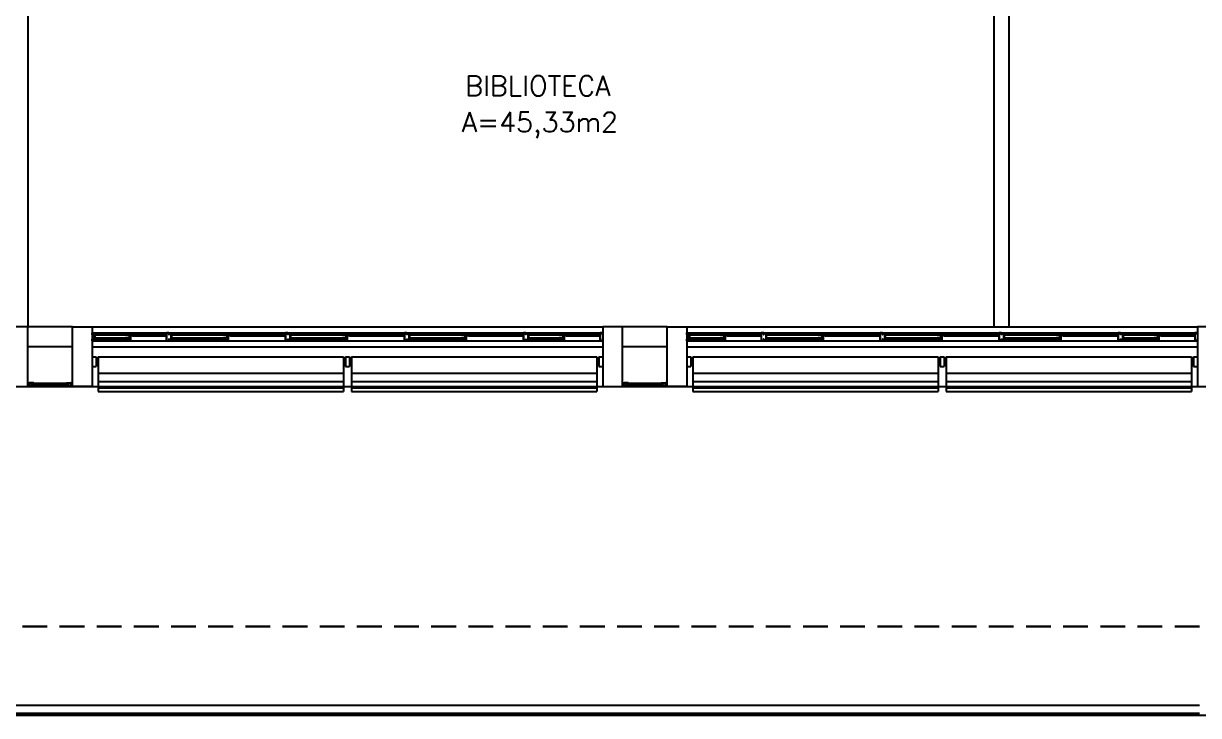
# Model space of a CAD drawing. Header units: millimetres. Extents: x 2128 to 2646, y 1972 to 2207.
# Drawn here: x 2371.97 to 2383.82, y 2033.59 to 2040.58 of the extents above; entities that cross this region are included whole.
import ezdxf

# ---------------------------------------------------------------- set-up
doc = ezdxf.new("R2010")
doc.units = ezdxf.units.MM
doc.linetypes.add('HIDDEN', pattern=[0.375, 0.25, -0.125])
for name, color, linetype in [('AR-ALV', 2, 'Continuous'), ('AR-BRISES', 1, 'Continuous'), ('AR-CORRIMAO-guardacorpo-V1', 64, 'Continuous'), ('AR-ESQ', 1, 'Continuous'), ('AR-ESTC', 3, 'Continuous'), ('AR-PEITORIL', 1, 'Continuous'), ('AR-PISO-V2', 2, 'Continuous'), ('AR-PROJ', 1, 'HIDDEN'), ('BR-LINHAS', 1, 'Continuous'), ('BR-MONTANTE', 242, 'Continuous'), ('BR-PAINEL', 1, 'Continuous'), ('BR-SUPORTE', 1, 'Continuous'), ('DT-ESQ-BAGUETE-C', 1, 'Continuous'), ('DT-ESQ-BAGUETE-V', 1, 'Continuous'), ('DT-ESQ-CHAPA DOBRADA-V', 1, 'Continuous'), ('DT-ESQ-PERFIL CADEIRA-C', 2, 'Continuous'), ('DT-ESQ-PERFIL CADEIRA-V', 2, 'Continuous'), ('DT-ESQ-PERFIL U SIMPLES-C', 2, 'Continuous'), ('DT-ESQ-PERFIL U-C', 2, 'Continuous'), ('DT-ESQ-PERFIL U-V', 1, 'Continuous'), ('DT-ESQ-VENEZIANA-C', 1, 'Continuous'), ('DT-ESQ-VENEZIANA-V', 1, 'Continuous'), ('DT-ESQ-VIDRO-C', 2, 'Continuous'), ('DT-TXTMOD', 1, 'Continuous'), ('ibio', 2, 'Continuous'), ('PLAT-CONG', 7, 'Continuous'), ('TEXTO', 2, 'Continuous'), ('Área', 2, 'Continuous')]:
    doc.layers.add(name, color=color, linetype=linetype)
doc.styles.add('S10', font='simplex.shx', dxfattribs={"height": 0.1})
doc.styles.add('UNB-100', font='simplex.shx', dxfattribs={"height": 0.2})

# ---------------------------------------------------------------- blocks, each defined once
blk = doc.blocks.new('EF40-P')
at = {"layer": 'DT-ESQ-BAGUETE-C', "ltscale": 0.1}
for points in [[(0.073, -0.125), (0.06, -0.125), (0.06, -0.124), (0.073, -0.124, 0.414214), (0.073, -0.123), (0.073, -0.112, 0.414214), (0.073, -0.112), (0.06, -0.112), (0.06, -0.11), (0.073, -0.11, -0.414214), (0.075, -0.112), (0.075, -0.124, -0.414214)], [(0.339, -0.125), (0.352, -0.125), (0.352, -0.124), (0.34, -0.124, -0.414214), (0.339, -0.123), (0.339, -0.112, -0.414214), (0.34, -0.112), (0.352, -0.112), (0.352, -0.11), (0.339, -0.11, 0.414214), (0.337, -0.112), (0.337, -0.124, 0.414214)], [(0.422, -0.08), (0.409, -0.08), (0.409, -0.079), (0.422, -0.079, 0.414214), (0.422, -0.078), (0.422, -0.067, 0.414214), (0.422, -0.067), (0.409, -0.067), (0.409, -0.065), (0.422, -0.065, -0.414214), (0.424, -0.067), (0.424, -0.079, -0.414214)], [(0.702, -0.08), (0.715, -0.08), (0.715, -0.079), (0.702, -0.079, -0.414214), (0.702, -0.078), (0.702, -0.067, -0.414214), (0.702, -0.067), (0.715, -0.067), (0.715, -0.065), (0.702, -0.065, 0.414214), (0.7, -0.067), (0.7, -0.079, 0.414214)], [(0.848, -0.125), (0.835, -0.125), (0.835, -0.124), (0.848, -0.124, 0.414214), (0.848, -0.123), (0.848, -0.112, 0.414214), (0.848, -0.112), (0.835, -0.112), (0.835, -0.11), (0.848, -0.11, -0.414214), (0.85, -0.112), (0.85, -0.124, -0.414214)], [(1.326, -0.125), (1.34, -0.125), (1.34, -0.124), (1.327, -0.124, -0.414214), (1.326, -0.123), (1.326, -0.112, -0.414214), (1.327, -0.112), (1.34, -0.112), (1.34, -0.11), (1.326, -0.11, 0.414214), (1.325, -0.112), (1.325, -0.124, 0.414214)], [(1.41, -0.08), (1.396, -0.08), (1.396, -0.079), (1.409, -0.079, 0.414214), (1.41, -0.078), (1.41, -0.067, 0.414214), (1.409, -0.067), (1.396, -0.067), (1.396, -0.065), (1.41, -0.065, -0.414214), (1.411, -0.067), (1.411, -0.079, -0.414214)], [(1.901, -0.08), (1.915, -0.08), (1.915, -0.079), (1.902, -0.079, -0.414214), (1.901, -0.078), (1.901, -0.067, -0.414214), (1.902, -0.067), (1.915, -0.067), (1.915, -0.065), (1.901, -0.065, 0.414214), (1.9, -0.067), (1.9, -0.079, 0.414214)], [(2.048, -0.125), (2.035, -0.125), (2.035, -0.124), (2.048, -0.124, 0.414214), (2.048, -0.123), (2.048, -0.112, 0.414214), (2.048, -0.112), (2.035, -0.112), (2.035, -0.11), (2.048, -0.11, -0.414214), (2.05, -0.112), (2.05, -0.124, -0.414214)], [(2.526, -0.125), (2.54, -0.125), (2.54, -0.124), (2.527, -0.124, -0.414214), (2.526, -0.123), (2.526, -0.112, -0.414214), (2.527, -0.112), (2.54, -0.112), (2.54, -0.11), (2.526, -0.11, 0.414214), (2.525, -0.112), (2.525, -0.124, 0.414214)], [(2.61, -0.08), (2.596, -0.08), (2.596, -0.079), (2.609, -0.079, 0.414214), (2.61, -0.078), (2.61, -0.067, 0.414214), (2.609, -0.067), (2.596, -0.067), (2.596, -0.065), (2.61, -0.065, -0.414214), (2.611, -0.067), (2.611, -0.079, -0.414214)], [(3.101, -0.08), (3.115, -0.08), (3.115, -0.079), (3.102, -0.079, -0.414214), (3.101, -0.078), (3.101, -0.067, -0.414214), (3.102, -0.067), (3.115, -0.067), (3.115, -0.065), (3.101, -0.065, 0.414214), (3.1, -0.067), (3.1, -0.079, 0.414214)], [(3.248, -0.125), (3.235, -0.125), (3.235, -0.124), (3.248, -0.124, 0.414214), (3.248, -0.123), (3.248, -0.112, 0.414214), (3.248, -0.112), (3.235, -0.112), (3.235, -0.11), (3.248, -0.11, -0.414214), (3.25, -0.112), (3.25, -0.124, -0.414214)], [(3.726, -0.125), (3.74, -0.125), (3.74, -0.124), (3.727, -0.124, -0.414214), (3.726, -0.123), (3.726, -0.112, -0.414214), (3.727, -0.112), (3.74, -0.112), (3.74, -0.11), (3.726, -0.11, 0.414214), (3.725, -0.112), (3.725, -0.124, 0.414214)], [(3.81, -0.08), (3.796, -0.08), (3.796, -0.079), (3.809, -0.079, 0.414214), (3.81, -0.078), (3.81, -0.067, 0.414214), (3.809, -0.067), (3.796, -0.067), (3.796, -0.065), (3.81, -0.065, -0.414214), (3.811, -0.067), (3.811, -0.079, -0.414214)], [(4.301, -0.08), (4.315, -0.08), (4.315, -0.079), (4.302, -0.079, -0.414214), (4.301, -0.078), (4.301, -0.067, -0.414214), (4.302, -0.067), (4.315, -0.067), (4.315, -0.065), (4.301, -0.065, 0.414214), (4.3, -0.067), (4.3, -0.079, 0.414214)], [(4.448, -0.125), (4.435, -0.125), (4.435, -0.124), (4.448, -0.124, 0.414214), (4.448, -0.123), (4.448, -0.112, 0.414214), (4.448, -0.112), (4.435, -0.112), (4.435, -0.11), (4.448, -0.11, -0.414214), (4.45, -0.112), (4.45, -0.124, -0.414214)], [(4.714, -0.125), (4.727, -0.125), (4.727, -0.124), (4.714, -0.124, -0.414214), (4.714, -0.123), (4.714, -0.112, -0.414214), (4.714, -0.112), (4.727, -0.112), (4.727, -0.11), (4.714, -0.11, 0.414214), (4.712, -0.112), (4.712, -0.124, 0.414214)], [(4.797, -0.08), (4.784, -0.08), (4.784, -0.079), (4.797, -0.079, 0.414214), (4.797, -0.078), (4.797, -0.067, 0.414214), (4.797, -0.067), (4.784, -0.067), (4.784, -0.065), (4.797, -0.065, -0.414214), (4.799, -0.067), (4.799, -0.079, -0.414214)], [(5.076, -0.08), (5.09, -0.08), (5.09, -0.079), (5.077, -0.079, -0.414214), (5.076, -0.078), (5.076, -0.067, -0.414214), (5.077, -0.067), (5.09, -0.067), (5.09, -0.065), (5.076, -0.065, 0.414214), (5.075, -0.067), (5.075, -0.079, 0.414214)]]:
    blk.add_lwpolyline(points, format="xyb", close=True, dxfattribs=at)
at = {"layer": 'DT-ESQ-BAGUETE-V', "ltscale": 0.1}
for p, q in [((0.073, -0.11), (0.339, -0.11)), ((0.422, -0.065), (0.702, -0.065)), ((0.848, -0.11), (1.326, -0.11)), ((1.41, -0.065), (1.901, -0.065)), ((2.048, -0.11), (2.526, -0.11)), ((2.61, -0.065), (3.101, -0.065)), ((3.248, -0.11), (3.726, -0.11)), ((3.81, -0.065), (4.301, -0.065)), ((4.448, -0.11), (4.714, -0.11)), ((4.797, -0.065), (5.076, -0.065))]:
    blk.add_line(p, q, dxfattribs=at)
at = {"layer": 'DT-ESQ-CHAPA DOBRADA-V', "ltscale": 0.1}
for p, q in [((0.025, -0.077), (0.374, -0.077)), ((0.025, -0.08), (0.374, -0.08)), ((0.8, -0.077), (1.361, -0.077)), ((0.8, -0.08), (1.361, -0.08)), ((2, -0.077), (2.561, -0.077)), ((2, -0.08), (2.561, -0.08)), ((3.2, -0.077), (3.761, -0.077)), ((3.2, -0.08), (3.761, -0.08)), ((4.4, -0.077), (4.749, -0.077)), ((4.4, -0.08), (4.749, -0.08))]:
    blk.add_line(p, q, dxfattribs=at)
at = {"layer": 'DT-ESQ-PERFIL CADEIRA-C', "ltscale": 0.1}
for p, q in [((0.376, -0.088), (0.422, -0.088)), ((0.75, -0.088), (0.702, -0.088)), ((1.363, -0.088), (1.41, -0.088)), ((1.95, -0.088), (1.901, -0.088)), ((2.563, -0.088), (2.61, -0.088)), ((3.15, -0.088), (3.101, -0.088)), ((3.763, -0.088), (3.81, -0.088)), ((4.35, -0.088), (4.301, -0.088)), ((4.751, -0.088), (4.797, -0.088)), ((5.125, -0.088), (5.076, -0.088)), ((0.025, -0.134), (0.073, -0.134)), ((0.385, -0.134), (0.339, -0.134)), ((0.8, -0.134), (0.848, -0.134)), ((1.373, -0.134), (1.326, -0.134)), ((2, -0.134), (2.048, -0.134)), ((2.573, -0.134), (2.526, -0.134)), ((3.2, -0.134), (3.248, -0.134)), ((3.773, -0.134), (3.726, -0.134)), ((4.4, -0.134), (4.448, -0.134)), ((4.76, -0.134), (4.714, -0.134))]:
    blk.add_line(p, q, dxfattribs=at)
for points in [[(0.073, -0.135), (0.025, -0.135), (0.025, -0.134), (0.06, -0.134, -0.198912), (0.059, -0.133, -0.198913), (0.059, -0.132), (0.059, -0.112, 0.414214), (0.058, -0.112), (0.025, -0.112), (0.025, -0.11), (0.059, -0.11, -0.414214), (0.06, -0.112), (0.06, -0.124), (0.06, -0.125), (0.06, -0.132), (0.073, -0.132, -1)], [(0.339, -0.132, 1), (0.339, -0.135), (0.385, -0.135, 0.414214), (0.387, -0.133), (0.387, -0.112, 0.414214), (0.385, -0.11), (0.354, -0.11, 0.414214), (0.352, -0.112), (0.352, -0.132)], [(0.352, -0.134, 0.198913), (0.354, -0.133, 0.198913), (0.354, -0.132), (0.354, -0.112, -0.414214), (0.354, -0.112), (0.385, -0.112, -0.414214), (0.386, -0.112), (0.386, -0.133, -0.414214), (0.385, -0.134)], [(0.422, -0.087, -1), (0.422, -0.09), (0.376, -0.09, -0.414214), (0.374, -0.088), (0.374, -0.067, -0.414214), (0.376, -0.065), (0.407, -0.065, -0.414214), (0.409, -0.067), (0.409, -0.087)], [(0.409, -0.088, -0.198913), (0.408, -0.088, -0.198913), (0.407, -0.087), (0.407, -0.067, 0.414214), (0.407, -0.067), (0.376, -0.067, 0.414214), (0.375, -0.067), (0.375, -0.088, 0.414214), (0.376, -0.088)], [(0.702, -0.09), (0.75, -0.09), (0.75, -0.088), (0.715, -0.088, 0.198912), (0.716, -0.088, 0.198913), (0.716, -0.087), (0.716, -0.067, -0.414214), (0.717, -0.067), (0.75, -0.067), (0.75, -0.065), (0.716, -0.065, 0.414214), (0.715, -0.067), (0.715, -0.079), (0.715, -0.08), (0.715, -0.087), (0.702, -0.087, 1)], [(0.848, -0.135), (0.8, -0.135), (0.8, -0.134), (0.835, -0.134, -0.198912), (0.834, -0.133, -0.198913), (0.833, -0.132), (0.833, -0.112, 0.414214), (0.833, -0.112), (0.8, -0.112), (0.8, -0.11), (0.833, -0.11, -0.414214), (0.835, -0.112), (0.835, -0.124), (0.835, -0.125), (0.835, -0.132), (0.848, -0.132, -1)], [(1.326, -0.132, 1), (1.326, -0.135), (1.373, -0.135, 0.414214), (1.375, -0.133), (1.375, -0.112, 0.414214), (1.373, -0.11), (1.341, -0.11, 0.414214), (1.34, -0.112), (1.34, -0.132)], [(1.34, -0.134, 0.198913), (1.341, -0.133, 0.198913), (1.341, -0.132), (1.341, -0.112, -0.414214), (1.342, -0.112), (1.373, -0.112, -0.414214), (1.373, -0.112), (1.373, -0.133, -0.414214), (1.373, -0.134)], [(1.41, -0.087, -1), (1.41, -0.09), (1.363, -0.09, -0.414214), (1.361, -0.088), (1.361, -0.067, -0.414214), (1.363, -0.065), (1.395, -0.065, -0.414214), (1.396, -0.067), (1.396, -0.087)], [(1.396, -0.088, -0.198913), (1.395, -0.088, -0.198913), (1.395, -0.087), (1.395, -0.067, 0.414214), (1.394, -0.067), (1.363, -0.067, 0.414214), (1.363, -0.067), (1.363, -0.088, 0.414214), (1.363, -0.088)], [(1.901, -0.09), (1.95, -0.09), (1.95, -0.088), (1.915, -0.088, 0.198912), (1.916, -0.088, 0.198913), (1.916, -0.087), (1.916, -0.067, -0.414214), (1.917, -0.067), (1.95, -0.067), (1.95, -0.065), (1.916, -0.065, 0.414214), (1.915, -0.067), (1.915, -0.079), (1.915, -0.08), (1.915, -0.087), (1.901, -0.087, 1)], [(2.048, -0.135), (2, -0.135), (2, -0.134), (2.035, -0.134, -0.198912), (2.034, -0.133, -0.198913), (2.033, -0.132), (2.033, -0.112, 0.414214), (2.033, -0.112), (2, -0.112), (2, -0.11), (2.033, -0.11, -0.414214), (2.035, -0.112), (2.035, -0.124), (2.035, -0.125), (2.035, -0.132), (2.048, -0.132, -1)], [(2.526, -0.132, 1), (2.526, -0.135), (2.573, -0.135, 0.414214), (2.575, -0.133), (2.575, -0.112, 0.414214), (2.573, -0.11), (2.541, -0.11, 0.414214), (2.54, -0.112), (2.54, -0.132)], [(2.54, -0.134, 0.198913), (2.541, -0.133, 0.198913), (2.541, -0.132), (2.541, -0.112, -0.414214), (2.542, -0.112), (2.573, -0.112, -0.414214), (2.573, -0.112), (2.573, -0.133, -0.414214), (2.573, -0.134)], [(2.61, -0.087, -1), (2.61, -0.09), (2.563, -0.09, -0.414214), (2.561, -0.088), (2.561, -0.067, -0.414214), (2.563, -0.065), (2.595, -0.065, -0.414214), (2.596, -0.067), (2.596, -0.087)], [(2.596, -0.088, -0.198913), (2.595, -0.088, -0.198913), (2.595, -0.087), (2.595, -0.067, 0.414214), (2.594, -0.067), (2.563, -0.067, 0.414214), (2.563, -0.067), (2.563, -0.088, 0.414214), (2.563, -0.088)], [(3.101, -0.09), (3.15, -0.09), (3.15, -0.088), (3.115, -0.088, 0.198912), (3.116, -0.088, 0.198913), (3.116, -0.087), (3.116, -0.067, -0.414214), (3.117, -0.067), (3.15, -0.067), (3.15, -0.065), (3.116, -0.065, 0.414214), (3.115, -0.067), (3.115, -0.079), (3.115, -0.08), (3.115, -0.087), (3.101, -0.087, 1)], [(3.248, -0.135), (3.2, -0.135), (3.2, -0.134), (3.235, -0.134, -0.198912), (3.234, -0.133, -0.198913), (3.233, -0.132), (3.233, -0.112, 0.414214), (3.233, -0.112), (3.2, -0.112), (3.2, -0.11), (3.233, -0.11, -0.414214), (3.235, -0.112), (3.235, -0.124), (3.235, -0.125), (3.235, -0.132), (3.248, -0.132, -1)], [(3.726, -0.132, 1), (3.726, -0.135), (3.773, -0.135, 0.414214), (3.775, -0.133), (3.775, -0.112, 0.414214), (3.773, -0.11), (3.741, -0.11, 0.414214), (3.74, -0.112), (3.74, -0.132)], [(3.74, -0.134, 0.198913), (3.741, -0.133, 0.198913), (3.741, -0.132), (3.741, -0.112, -0.414214), (3.742, -0.112), (3.773, -0.112, -0.414214), (3.773, -0.112), (3.773, -0.133, -0.414214), (3.773, -0.134)], [(3.81, -0.087, -1), (3.81, -0.09), (3.763, -0.09, -0.414214), (3.761, -0.088), (3.761, -0.067, -0.414214), (3.763, -0.065), (3.795, -0.065, -0.414214), (3.796, -0.067), (3.796, -0.087)], [(3.796, -0.088, -0.198913), (3.795, -0.088, -0.198913), (3.795, -0.087), (3.795, -0.067, 0.414214), (3.794, -0.067), (3.763, -0.067, 0.414214), (3.763, -0.067), (3.763, -0.088, 0.414214), (3.763, -0.088)], [(4.301, -0.09), (4.35, -0.09), (4.35, -0.088), (4.315, -0.088, 0.198912), (4.316, -0.088, 0.198913), (4.316, -0.087), (4.316, -0.067, -0.414214), (4.317, -0.067), (4.35, -0.067), (4.35, -0.065), (4.316, -0.065, 0.414214), (4.315, -0.067), (4.315, -0.079), (4.315, -0.08), (4.315, -0.087), (4.301, -0.087, 1)], [(4.448, -0.135), (4.4, -0.135), (4.4, -0.134), (4.435, -0.134, -0.198912), (4.434, -0.133, -0.198913), (4.433, -0.132), (4.433, -0.112, 0.414214), (4.433, -0.112), (4.4, -0.112), (4.4, -0.11), (4.433, -0.11, -0.414214), (4.435, -0.112), (4.435, -0.124), (4.435, -0.125), (4.435, -0.132), (4.448, -0.132, -1)], [(4.714, -0.132, 1), (4.714, -0.135), (4.76, -0.135, 0.414214), (4.762, -0.133), (4.762, -0.112, 0.414214), (4.76, -0.11), (4.729, -0.11, 0.414214), (4.727, -0.112), (4.727, -0.132)], [(4.727, -0.134, 0.198913), (4.729, -0.133, 0.198913), (4.729, -0.132), (4.729, -0.112, -0.414214), (4.729, -0.112), (4.76, -0.112, -0.414214), (4.761, -0.112), (4.761, -0.133, -0.414214), (4.76, -0.134)], [(4.797, -0.087, -1), (4.797, -0.09), (4.751, -0.09, -0.414214), (4.749, -0.088), (4.749, -0.067, -0.414214), (4.751, -0.065), (4.782, -0.065, -0.414214), (4.784, -0.067), (4.784, -0.087)], [(4.784, -0.088, -0.198913), (4.783, -0.088, -0.198913), (4.782, -0.087), (4.782, -0.067, 0.414214), (4.782, -0.067), (4.751, -0.067, 0.414214), (4.75, -0.067), (4.75, -0.088, 0.414214), (4.751, -0.088)], [(5.076, -0.09), (5.125, -0.09), (5.125, -0.088), (5.09, -0.088, 0.198912), (5.091, -0.088, 0.198913), (5.091, -0.087), (5.091, -0.067, -0.414214), (5.092, -0.067), (5.125, -0.067), (5.125, -0.065), (5.091, -0.065, 0.414214), (5.09, -0.067), (5.09, -0.079), (5.09, -0.08), (5.09, -0.087), (5.076, -0.087, 1)]]:
    blk.add_lwpolyline(points, format="xyb", close=True, dxfattribs=at)
at = {"layer": 'DT-ESQ-PERFIL CADEIRA-V', "ltscale": 0.1}
for p, q in [((0.407, -0.09), (0.702, -0.09)), ((1.395, -0.09), (1.901, -0.09)), ((2.595, -0.09), (3.101, -0.09)), ((3.795, -0.09), (4.301, -0.09)), ((4.782, -0.09), (5.076, -0.09)), ((0.073, -0.135), (0.339, -0.135)), ((0.848, -0.135), (1.326, -0.135)), ((2.048, -0.135), (2.526, -0.135)), ((3.248, -0.135), (3.726, -0.135)), ((4.448, -0.135), (4.714, -0.135))]:
    blk.add_line(p, q, dxfattribs=at)
at = {"layer": 'DT-ESQ-PERFIL U SIMPLES-C', "ltscale": 0.1}
for points in [[(0.376, -0.102), (0.384, -0.102), (0.384, -0.1), (0.376, -0.1, -0.414214), (0.375, -0.1), (0.375, -0.092, -0.414214), (0.376, -0.091), (0.384, -0.091), (0.384, -0.09), (0.376, -0.09, 0.414214), (0.374, -0.092), (0.374, -0.1, 0.414214)], [(0.385, -0.098), (0.377, -0.098), (0.377, -0.1), (0.385, -0.1, -0.414214), (0.386, -0.1), (0.386, -0.108, -0.414214), (0.385, -0.109), (0.377, -0.109), (0.377, -0.11), (0.385, -0.11, 0.414214), (0.387, -0.108), (0.387, -0.1, 0.414214)], [(1.363, -0.102), (1.371, -0.102), (1.371, -0.1), (1.363, -0.1, -0.414214), (1.363, -0.1), (1.363, -0.092, -0.414214), (1.363, -0.091), (1.371, -0.091), (1.371, -0.09), (1.363, -0.09, 0.414214), (1.361, -0.092), (1.361, -0.1, 0.414214)], [(1.373, -0.098), (1.365, -0.098), (1.365, -0.1), (1.373, -0.1, -0.414214), (1.373, -0.1), (1.373, -0.108, -0.414214), (1.373, -0.109), (1.365, -0.109), (1.365, -0.11), (1.373, -0.11, 0.414214), (1.375, -0.108), (1.375, -0.1, 0.414214)], [(2.563, -0.102), (2.571, -0.102), (2.571, -0.1), (2.563, -0.1, -0.414214), (2.563, -0.1), (2.563, -0.092, -0.414214), (2.563, -0.091), (2.571, -0.091), (2.571, -0.09), (2.563, -0.09, 0.414214), (2.561, -0.092), (2.561, -0.1, 0.414214)], [(2.573, -0.098), (2.565, -0.098), (2.565, -0.1), (2.573, -0.1, -0.414214), (2.573, -0.1), (2.573, -0.108, -0.414214), (2.573, -0.109), (2.565, -0.109), (2.565, -0.11), (2.573, -0.11, 0.414214), (2.575, -0.108), (2.575, -0.1, 0.414214)], [(3.763, -0.102), (3.771, -0.102), (3.771, -0.1), (3.763, -0.1, -0.414214), (3.763, -0.1), (3.763, -0.092, -0.414214), (3.763, -0.091), (3.771, -0.091), (3.771, -0.09), (3.763, -0.09, 0.414214), (3.761, -0.092), (3.761, -0.1, 0.414214)], [(3.773, -0.098), (3.765, -0.098), (3.765, -0.1), (3.773, -0.1, -0.414214), (3.773, -0.1), (3.773, -0.108, -0.414214), (3.773, -0.109), (3.765, -0.109), (3.765, -0.11), (3.773, -0.11, 0.414214), (3.775, -0.108), (3.775, -0.1, 0.414214)], [(4.751, -0.102), (4.759, -0.102), (4.759, -0.1), (4.751, -0.1, -0.414214), (4.75, -0.1), (4.75, -0.092, -0.414214), (4.751, -0.091), (4.759, -0.091), (4.759, -0.09), (4.751, -0.09, 0.414214), (4.749, -0.092), (4.749, -0.1, 0.414214)], [(4.76, -0.098), (4.752, -0.098), (4.752, -0.1), (4.76, -0.1, -0.414214), (4.761, -0.1), (4.761, -0.108, -0.414214), (4.76, -0.109), (4.752, -0.109), (4.752, -0.11), (4.76, -0.11, 0.414214), (4.762, -0.108), (4.762, -0.1, 0.414214)]]:
    blk.add_lwpolyline(points, format="xyb", close=True, dxfattribs=at)
at = {"layer": 'DT-ESQ-PERFIL U-C', "ltscale": 0.1}
for points in [[(0, -0.062, -0.414214), (0.001, -0.06), (0.023, -0.06, -0.414214), (0.025, -0.062), (0.025, -0.139, -0.414214), (0.023, -0.14), (0.001, -0.14, -0.414214), (0, -0.139), (0, -0.125), (0.001, -0.125), (0.001, -0.138, 0.414214), (0.002, -0.139), (0.023, -0.139, 0.414214), (0.023, -0.138), (0.023, -0.062, 0.414214), (0.023, -0.062), (0.002, -0.062, 0.414214), (0.001, -0.062), (0.001, -0.075), (0, -0.075)], [(0.775, -0.062, 0.414214), (0.773, -0.06), (0.751, -0.06, 0.414214), (0.75, -0.062), (0.75, -0.139, 0.414214), (0.751, -0.14), (0.773, -0.14, 0.414214), (0.775, -0.139), (0.775, -0.125), (0.773, -0.125), (0.773, -0.138, -0.414214), (0.773, -0.139), (0.752, -0.139, -0.414214), (0.751, -0.138), (0.751, -0.062, -0.414214), (0.752, -0.062), (0.773, -0.062, -0.414214), (0.773, -0.062), (0.773, -0.075), (0.775, -0.075)], [(0.775, -0.062, -0.414214), (0.776, -0.06), (0.798, -0.06, -0.414214), (0.8, -0.062), (0.8, -0.139, -0.414214), (0.798, -0.14), (0.776, -0.14, -0.414214), (0.775, -0.139), (0.775, -0.125), (0.776, -0.125), (0.776, -0.138, 0.414214), (0.777, -0.139), (0.798, -0.139, 0.414214), (0.798, -0.138), (0.798, -0.062, 0.414214), (0.798, -0.062), (0.777, -0.062, 0.414214), (0.776, -0.062), (0.776, -0.075), (0.775, -0.075)], [(1.975, -0.062, 0.414214), (1.973, -0.06), (1.951, -0.06, 0.414214), (1.95, -0.062), (1.95, -0.139, 0.414214), (1.951, -0.14), (1.973, -0.14, 0.414214), (1.975, -0.139), (1.975, -0.125), (1.973, -0.125), (1.973, -0.138, -0.414214), (1.973, -0.139), (1.952, -0.139, -0.414214), (1.951, -0.138), (1.951, -0.062, -0.414214), (1.952, -0.062), (1.973, -0.062, -0.414214), (1.973, -0.062), (1.973, -0.075), (1.975, -0.075)], [(1.975, -0.062, -0.414214), (1.976, -0.06), (1.998, -0.06, -0.414214), (2, -0.062), (2, -0.139, -0.414214), (1.998, -0.14), (1.976, -0.14, -0.414214), (1.975, -0.139), (1.975, -0.125), (1.976, -0.125), (1.976, -0.138, 0.414214), (1.977, -0.139), (1.998, -0.139, 0.414214), (1.998, -0.138), (1.998, -0.062, 0.414214), (1.998, -0.062), (1.977, -0.062, 0.414214), (1.976, -0.062), (1.976, -0.075), (1.975, -0.075)], [(3.175, -0.062, 0.414214), (3.173, -0.06), (3.151, -0.06, 0.414214), (3.15, -0.062), (3.15, -0.139, 0.414214), (3.151, -0.14), (3.173, -0.14, 0.414214), (3.175, -0.139), (3.175, -0.125), (3.173, -0.125), (3.173, -0.138, -0.414214), (3.173, -0.139), (3.152, -0.139, -0.414214), (3.151, -0.138), (3.151, -0.062, -0.414214), (3.152, -0.062), (3.173, -0.062, -0.414214), (3.173, -0.062), (3.173, -0.075), (3.175, -0.075)], [(3.175, -0.062, -0.414214), (3.176, -0.06), (3.198, -0.06, -0.414214), (3.2, -0.062), (3.2, -0.139, -0.414214), (3.198, -0.14), (3.176, -0.14, -0.414214), (3.175, -0.139), (3.175, -0.125), (3.176, -0.125), (3.176, -0.138, 0.414214), (3.177, -0.139), (3.198, -0.139, 0.414214), (3.198, -0.138), (3.198, -0.062, 0.414214), (3.198, -0.062), (3.177, -0.062, 0.414214), (3.176, -0.062), (3.176, -0.075), (3.175, -0.075)], [(4.375, -0.062, 0.414214), (4.373, -0.06), (4.351, -0.06, 0.414214), (4.35, -0.062), (4.35, -0.139, 0.414214), (4.351, -0.14), (4.373, -0.14, 0.414214), (4.375, -0.139), (4.375, -0.125), (4.373, -0.125), (4.373, -0.138, -0.414214), (4.373, -0.139), (4.352, -0.139, -0.414214), (4.351, -0.138), (4.351, -0.062, -0.414214), (4.352, -0.062), (4.373, -0.062, -0.414214), (4.373, -0.062), (4.373, -0.075), (4.375, -0.075)], [(4.375, -0.062, -0.414214), (4.376, -0.06), (4.398, -0.06, -0.414214), (4.4, -0.062), (4.4, -0.139, -0.414214), (4.398, -0.14), (4.376, -0.14, -0.414214), (4.375, -0.139), (4.375, -0.125), (4.376, -0.125), (4.376, -0.138, 0.414214), (4.377, -0.139), (4.398, -0.139, 0.414214), (4.398, -0.138), (4.398, -0.062, 0.414214), (4.398, -0.062), (4.377, -0.062, 0.414214), (4.376, -0.062), (4.376, -0.075), (4.375, -0.075)], [(5.15, -0.062, 0.414214), (5.148, -0.06), (5.126, -0.06, 0.414214), (5.125, -0.062), (5.125, -0.139, 0.414214), (5.126, -0.14), (5.148, -0.14, 0.414214), (5.15, -0.139), (5.15, -0.125), (5.148, -0.125), (5.148, -0.138, -0.414214), (5.148, -0.139), (5.127, -0.139, -0.414214), (5.126, -0.138), (5.126, -0.062, -0.414214), (5.127, -0.062), (5.148, -0.062, -0.414214), (5.148, -0.062), (5.148, -0.075), (5.15, -0.075)]]:
    blk.add_lwpolyline(points, format="xyb", close=True, dxfattribs=at)
at = {"layer": 'DT-ESQ-PERFIL U-V', "ltscale": 0.1}
for p, q in [((0.023, -0.06), (0.751, -0.06)), ((0.798, -0.06), (1.951, -0.06)), ((1.998, -0.06), (3.151, -0.06)), ((3.198, -0.06), (4.351, -0.06)), ((4.398, -0.06), (5.126, -0.06)), ((0.023, -0.14), (0.751, -0.14)), ((0.798, -0.14), (1.951, -0.14)), ((1.998, -0.14), (3.151, -0.14)), ((3.198, -0.14), (4.351, -0.14)), ((4.398, -0.14), (5.126, -0.14))]:
    blk.add_line(p, q, dxfattribs=at)
at = {"layer": 'DT-ESQ-VIDRO-C', "ltscale": 0.1}
for points in [[(0.713, -0.085), (0.713, -0.082), (0.412, -0.082), (0.412, -0.085)], [(1.912, -0.085), (1.912, -0.082), (1.399, -0.082), (1.399, -0.085)], [(3.112, -0.085), (3.112, -0.082), (2.599, -0.082), (2.599, -0.085)], [(4.312, -0.085), (4.312, -0.082), (3.799, -0.082), (3.799, -0.085)], [(5.087, -0.085), (5.087, -0.082), (4.786, -0.082), (4.786, -0.085)], [(0.063, -0.13), (0.063, -0.127), (0.349, -0.127), (0.349, -0.13)], [(0.838, -0.13), (0.838, -0.127), (1.337, -0.127), (1.337, -0.13)], [(2.038, -0.13), (2.038, -0.127), (2.537, -0.127), (2.537, -0.13)], [(3.238, -0.13), (3.238, -0.127), (3.737, -0.127), (3.737, -0.13)], [(4.438, -0.13), (4.438, -0.127), (4.724, -0.127), (4.724, -0.13)]]:
    blk.add_lwpolyline(points, close=True, dxfattribs=at)
at = {"layer": 'DT-TXTMOD', "ltscale": 0.1, "style": 'S10', "flags": 3}
for tag, p in [('M01', (0.025, -0.28)), ('M02', (0.325, -0.28)), ('M03', (0.627, -0.28)), ('M04', (0.929, -0.28)), ('M05', (1.231, -0.28)), ('M06', (1.532, -0.28)), ('M07', (1.834, -0.28)), ('M08', (2.136, -0.28)), ('M09', (2.438, -0.28)), ('M10', (2.739, -0.28)), ('M11', (3.041, -0.28)), ('M12', (3.343, -0.28)), ('M13', (3.645, -0.28)), ('M14', (3.946, -0.28)), ('M15', (4.248, -0.28)), ('M16', (4.55, -0.28)), ('M17', (4.852, -0.28))]:
    blk.add_attdef(tag, p, '', height=0.1, dxfattribs=at)
blk = doc.blocks.new('BR-MODULO1')
at = {"layer": 'BR-LINHAS'}
for p, q in [((0.06, -0.265), (2.535, -0.265)), ((0.06, -0.352), (2.535, -0.352)), ((2.615, -0.265), (5.09, -0.265)), ((2.615, -0.352), (5.09, -0.352)), ((0.06, -0.415), (2.535, -0.415)), ((2.615, -0.415), (5.09, -0.415))]:
    blk.add_line(p, q, dxfattribs=at)
at = {"layer": 'BR-MONTANTE'}
for p, q in [((0, -0.1), (0, -0.2)), ((0, -0.1), (0.04, -0.1)), ((0.04, -0.1), (0.04, -0.2)), ((2.555, -0.1), (2.595, -0.1)), ((2.555, -0.1), (2.555, -0.2)), ((2.595, -0.1), (2.595, -0.2)), ((5.11, -0.1), (5.11, -0.2)), ((5.11, -0.1), (5.15, -0.1)), ((5.15, -0.1), (5.15, -0.2)), ((0, -0.2), (0.04, -0.2)), ((2.555, -0.2), (2.595, -0.2)), ((5.11, -0.2), (5.15, -0.2))]:
    blk.add_line(p, q, dxfattribs=at)
at = {"layer": 'BR-PAINEL'}
for p, q in [((0.06, -0.1), (2.535, -0.1)), ((0.06, -0.1), (0.06, -0.45)), ((2.535, -0.1), (2.535, -0.45)), ((2.615, -0.1), (2.615, -0.45)), ((2.615, -0.1), (5.09, -0.1)), ((5.09, -0.1), (5.09, -0.45)), ((0.06, -0.45), (2.535, -0.45)), ((2.615, -0.45), (5.09, -0.45))]:
    blk.add_line(p, q, dxfattribs=at)
at = {"layer": 'BR-SUPORTE'}
for p, q in [((0.04, -0.14), (0.06, -0.14)), ((0.04, -0.16), (0.06, -0.16)), ((0.05, -0.14), (0.05, -0.16)), ((2.535, -0.14), (2.555, -0.14)), ((2.535, -0.16), (2.555, -0.16)), ((2.545, -0.14), (2.545, -0.16)), ((2.615, -0.14), (2.595, -0.14)), ((2.615, -0.16), (2.595, -0.16)), ((2.605, -0.14), (2.605, -0.16)), ((5.09, -0.14), (5.11, -0.14)), ((5.09, -0.16), (5.11, -0.16)), ((5.1, -0.14), (5.1, -0.16))]:
    blk.add_line(p, q, dxfattribs=at)
blk = doc.blocks.new('EF01C-P')
at = {"layer": 'DT-ESQ-BAGUETE-C', "ltscale": 0.1}
for points in [[(0.002, 0.035), (0.015, 0.035), (0.015, 0.033), (0.002, 0.033), (0.002, 0.005), (0.015, 0.005), (0.015, 0.004), (0.002, 0.004, -0.414214), (0, 0.005), (0, 0.033, -0.414214)], [(0.448, 0.035), (0.435, 0.035), (0.435, 0.033), (0.448, 0.033), (0.448, 0.005), (0.435, 0.005), (0.435, 0.004), (0.448, 0.004, 0.414214), (0.45, 0.005), (0.45, 0.033, 0.414214)]]:
    blk.add_lwpolyline(points, format="xyb", close=True, dxfattribs=at)
at = {"layer": 'DT-ESQ-PERFIL CADEIRA-C', "ltscale": 0.1}
for points in [[(0.01, 0.002), (0.01, 0.003), (0.002, 0.003, 1), (0.002, 0), (0.015, 0, 0.414214), (0.016, 0.002), (0.016, 0.033), (0.043, 0.033)], [(0.043, 0.006), (0.018, 0.006), (0.018, 0.016), (0.016, 0.016), (0.016, 0.006, 0.414214), (0.018, 0.005), (0.043, 0.005), (0.056, 0.005, 1), (0.056, 0.008), (0.043, 0.008), (0.043, 0.02), (0.043, 0.032), (0.056, 0.032, 1), (0.056, 0.035), (0.043, 0.035), (0.016, 0.035, 0.414214), (0.015, 0.033), (0.015, 0.002), (0.002, 0.002)], [(0.041, 0.02), (0.041, 0.032, -0.414214), (0.043, 0.033), (0.056, 0.033)], [(0.041, 0.02), (0.041, 0.008, 0.414214), (0.043, 0.006), (0.056, 0.006)], [(0.407, 0.006), (0.432, 0.006), (0.432, 0.016), (0.433, 0.016), (0.433, 0.006, -0.414214), (0.432, 0.005), (0.407, 0.005), (0.394, 0.005, -1), (0.394, 0.008), (0.407, 0.008), (0.407, 0.02), (0.407, 0.032), (0.394, 0.032, -1), (0.394, 0.035), (0.407, 0.035), (0.433, 0.035, -0.414214), (0.435, 0.033), (0.435, 0.002), (0.448, 0.002)], [(0.408, 0.02), (0.408, 0.032, 0.414214), (0.407, 0.033), (0.394, 0.033)], [(0.408, 0.02), (0.408, 0.008, -0.414214), (0.407, 0.006), (0.394, 0.006)], [(0.44, 0.002), (0.44, 0.003), (0.448, 0.003, -1), (0.448, 0), (0.435, 0, -0.414214), (0.433, 0.002), (0.433, 0.033), (0.407, 0.033)]]:
    blk.add_lwpolyline(points, format="xyb", dxfattribs=at)
at = {"layer": 'DT-ESQ-PERFIL CADEIRA-V', "ltscale": 0.1}
blk.add_line((0.015, 0), (0.435, 0), dxfattribs=at)
at = {"layer": 'DT-ESQ-VENEZIANA-C', "ltscale": 0.1}
for p, q in [((0.043, 0.011), (0.407, 0.011)), ((0.043, 0.009), (0.407, 0.009))]:
    blk.add_line(p, q, dxfattribs=at)
at = {"layer": 'DT-ESQ-VENEZIANA-V', "ltscale": 0.1}
blk.add_line((0.043, 0.031), (0.407, 0.031), dxfattribs=at)
at = {"layer": 'DT-TXTMOD', "ltscale": 0.1, "style": 'S10', "flags": 3}
blk.add_attdef('EF01C', (0.021, -0.14), '', height=0.1, dxfattribs=at)
blk = doc.blocks.new('A$C5F2C59A8')
at = {"layer": 'AR-CORRIMAO-guardacorpo-V1', "ltscale": 0.25}
for p, q in [((33.426, 17.5), (21.426, 17.5)), ((33.426, 17.42), (21.426, 17.42))]:
    blk.add_line(p, q, dxfattribs=at)
at = {"layer": 'AR-PROJ'}
blk.add_line((20.426, 18.3), (48.139, 18.3), dxfattribs=at)
blk = doc.blocks.new('A$C63644613')
at = {"layer": 'AR-CORRIMAO-guardacorpo-V1', "ltscale": 0.25}
for p, q in [((28.576, 11.742), (16.576, 11.742)), ((28.576, 11.662), (16.576, 11.662))]:
    blk.add_line(p, q, dxfattribs=at)
at = {"layer": 'AR-PISO-V2'}
blk.add_line((39.131, 11.642), (15.576, 11.642), dxfattribs=at)
at = {"layer": 'AR-PROJ'}
blk.add_line((15.576, 12.542), (43.289, 12.542), dxfattribs=at)
blk = doc.blocks.new('A$C53EB3577')
at = {"layer": 'AR-CORRIMAO-guardacorpo-V1', "ltscale": 0.25}
for p, q in [((28.576, 20.2), (16.576, 20.2)), ((28.576, 20.12), (16.576, 20.12))]:
    blk.add_line(p, q, dxfattribs=at)
at = {"layer": 'AR-PISO-V2'}
blk.add_line((39.131, 20.1), (15.576, 20.1), dxfattribs=at)
at = {"layer": 'AR-PROJ'}
blk.add_line((15.576, 21), (43.289, 21), dxfattribs=at)

msp = doc.modelspace()

# ---------------------------------------------------------------- linework, layer by layer
at = {"layer": 'AR-ALV'}
for p, q in [((2381.911, 2037.515), (2381.911, 2045.84)), ((2372.011, 2042.165), (2372.011, 2037.515)), ((2381.761, 2037.515), (2381.761, 2042.165)), ((2372.461, 2037.515), (2372.011, 2037.515)), ((2378.461, 2037.515), (2378.011, 2037.515)), ((2381.761, 2037.515), (2381.911, 2037.515)), ((2372.461, 2037.315), (2372.011, 2037.315)), ((2378.461, 2037.315), (2378.011, 2037.315))]:
    msp.add_line(p, q, dxfattribs=at)
at = {"layer": 'AR-ESTC'}
for p, q in [((2372.011, 2037.515), (2371.811, 2037.515)), ((2372.011, 2036.915), (2372.011, 2037.515)), ((2372.461, 2037.515), (2372.661, 2037.515)), ((2372.461, 2036.915), (2372.461, 2037.515)), ((2372.661, 2037.515), (2372.661, 2036.915)), ((2378.011, 2037.515), (2377.811, 2037.515)), ((2377.811, 2037.515), (2377.811, 2036.915)), ((2378.011, 2036.915), (2378.011, 2037.515)), ((2378.461, 2037.515), (2378.661, 2037.515)), ((2378.461, 2036.915), (2378.461, 2037.515)), ((2378.661, 2037.515), (2378.661, 2036.915)), ((2384.011, 2037.515), (2383.811, 2037.515)), ((2383.811, 2037.515), (2383.811, 2036.915)), ((2371.811, 2036.915), (2372.011, 2036.915)), ((2372.661, 2036.915), (2372.461, 2036.915)), ((2377.811, 2036.915), (2378.011, 2036.915)), ((2378.661, 2036.915), (2378.461, 2036.915)), ((2383.811, 2036.915), (2384.011, 2036.915))]:
    msp.add_line(p, q, dxfattribs=at)
at = {"layer": 'AR-PEITORIL'}
for p, q in [((2372.661, 2037.515), (2377.811, 2037.515)), ((2378.661, 2037.515), (2383.811, 2037.515)), ((2372.661, 2037.315), (2377.811, 2037.315)), ((2378.661, 2037.315), (2383.811, 2037.315))]:
    msp.add_line(p, q, dxfattribs=at)
at = {"layer": 'ibio'}
msp.add_line((2371.811, 2036.915), (2438.661, 2036.915), dxfattribs=at)

# ---------------------------------------------------------------- block references
at = {"layer": 'AR-BRISES'}
for p in [(2372.661, 2037.315), (2378.661, 2037.315)]:
    msp.add_blockref('BR-MODULO1', p, dxfattribs=at)
at = {"layer": 'AR-ESQ'}
for name, p in [('EF40-P', (2372.661, 2037.515)), ('EF40-P', (2378.661, 2037.515)), ('EF01C-P', (2372.011, 2036.915)), ('EF01C-P', (2378.011, 2036.915))]:
    msp.add_blockref(name, p, dxfattribs=at)
at = {"layer": 'PLAT-CONG'}
for name, p in [('A$C5F2C59A8', (2350.406, 2016.194)), ('A$C63644613', (2355.256, 2021.953)), ('A$C53EB3577', (2355.256, 2013.495))]:
    msp.add_blockref(name, p, dxfattribs=at)

# ---------------------------------------------------------------- texts
at = {"layer": 'TEXTO', "style": 'UNB-100'}
msp.add_text('BIBLIOTECA', height=0.2, dxfattribs=at).set_placement((2376.424, 2039.847))
at = {"layer": 'Área', "style": 'UNB-100'}
msp.add_text('A=45,33m2', height=0.2, dxfattribs=at).set_placement((2376.389, 2039.482))

doc.saveas('drawing.dxf')
